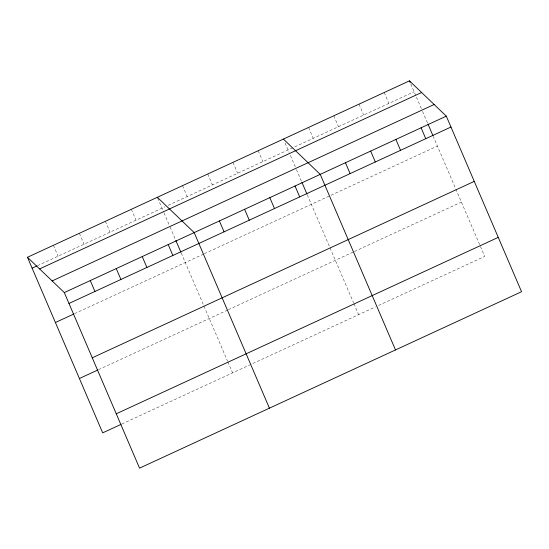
<?xml version="1.0" encoding="UTF-8"?>
<svg xmlns="http://www.w3.org/2000/svg" width="549" height="549" viewBox="0 0 549 549"><rect width="100%" height="100%" fill="white"/><g stroke="black" fill="none" stroke-linecap="round" stroke-linejoin="round"><path stroke-width="0.41" stroke-dasharray="2.75 2.06" d="M37.462 265.702L165.05 206.774M168.111 205.36L414.118 91.745M74.506 313.692L203.624 254.063M204.386 253.707L437.409 146.089M98.504 369.683L227.622 310.055M228.384 309.705L353.68 251.833M354.448 251.483L461.407 202.08M121.803 424.027L375.447 306.884M378.501 305.47L484.698 256.431L433.36 136.639M410.782 83.97L421.543 109.073M422.558 111.433L427.616 123.251M384.238 92.5L388.905 103.39M359.025 104.145L363.692 115.036M333.813 115.791L338.479 126.682M308.6 127.43L313.266 138.321M285.055 142.966L289.069 152.327M290.421 155.477L295.486 167.294M296.494 169.655L301.559 181.472M307.296 194.861L329.681 247.084M330.011 247.86L353.577 302.835M353.913 303.624L358.641 314.646M258.174 150.721L262.847 161.612M232.968 162.367L237.635 173.258M207.755 174.006L212.422 184.896M182.543 185.651L187.209 196.542M157.666 198.072L163.684 212.127M164.021 212.909L169.085 224.726M170.101 227.087L175.502 239.693M181.239 253.082L203.624 305.306M203.953 306.081L227.512 361.057M227.856 361.839L232.577 372.867M131.355 209.293L136.022 220.183M105.381 221.288L110.047 232.179M79.399 233.291L84.066 244.175M53.425 245.286L58.091 256.17"/><path stroke-width="0.82" d="M27.45 257.282L409.451 80.854L446.303 116.148L521.55 291.718L139.549 468.146L64.302 292.569L27.45 257.282L102.697 432.852L121.034 424.384M32.117 268.173L36.701 266.052M39.61 268.928L421.611 92.507M52.141 280.923L434.142 104.502M64.302 292.569L446.303 116.148M68.968 303.46L450.969 127.039M55.408 322.517L73.744 314.049M92.259 357.804L474.261 181.383M79.406 378.508L97.743 370.04M116.258 413.795L498.259 237.374M283.387 139.075L320.239 174.369L395.493 349.939M157.33 197.297L194.181 232.591L269.429 408.161M409.451 80.854L410.117 82.412M427.959 124.04L433.017 135.85M421.09 127.793L425.756 138.684M395.877 139.439L400.544 150.323M370.664 151.078L375.331 161.969M345.451 162.724L350.118 173.614M301.895 182.261L306.96 194.072M295.026 186.015L299.699 196.899M269.82 197.654L274.486 208.545M244.607 209.299L249.273 220.19M219.394 220.945L224.061 231.836M175.838 240.476L180.902 252.293M168.207 244.586L172.873 255.477M142.232 256.582L146.899 267.473M116.251 268.578L120.917 279.468M90.276 280.573L94.943 291.464"/></g></svg>
